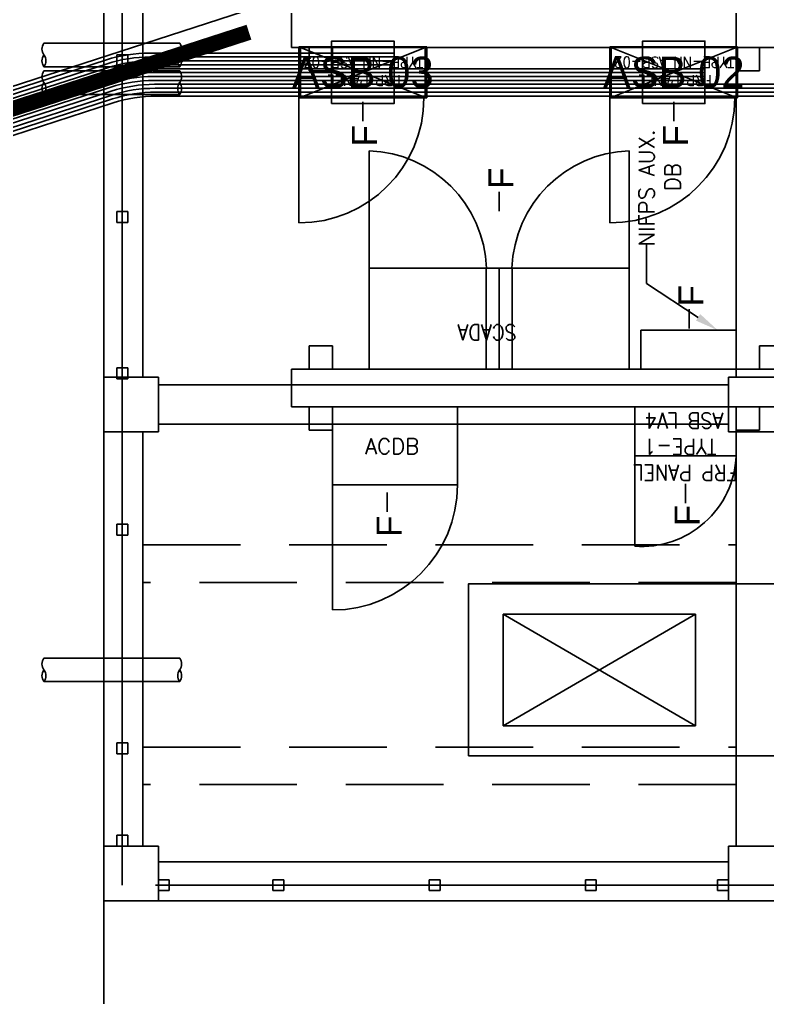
# Model space of a CAD drawing. Header units: metres. Extents: x 532153 to 532639, y 2675299 to 2675642.
# Drawn here: x 532335.31 to 532340.1, y 2675433.73 to 2675439.99 of the extents above; entities that cross this region are included whole.
import ezdxf
from ezdxf.enums import TextEntityAlignment as Align

# ---------------------------------------------------------------- set-up
doc = ezdxf.new("R2010")
doc.units = ezdxf.units.M
for name, pattern in [('DASHED', [0.75, 0.5, -0.25]), ('DASHED2', [0.375, 0.25, -0.125]), ('HIDDEN', [0.375, 0.25, -0.125]), ('PHANTOM', [63.5, 31.75, -6.35, 6.35, -6.35, 6.35, -6.35])]:
    doc.linetypes.add(name, pattern=pattern)
for name, color, linetype in [('1', 5, 'Continuous'), ('Excavation', 7, 'Continuous'), ('IDT', 7, 'Continuous'), ('LT Cable(AG) INV to LT Panel BL-01', 2, 'Continuous')]:
    doc.layers.add(name, color=color, linetype=linetype)
doc.styles.add('Arial', font='arial.ttf')
doc.styles.add('RomanS', font='romans.shx')
doc.styles.get("Standard").update_dxf_attribs({"font": 'Adani Regular.ttf'})
doc.linetypes.add('FOUNDATION LAYOUT$0$FENCELINE1', pattern='A,6.35,-2.54,[133,ltypeshp.shx,S=2.54,R=0,X=-2.54,Y=0],-2.54,25.4', length=36.83)

# ---------------------------------------------------------------- blocks, each defined once
blk = doc.blocks.new('ASB')
at = {"layer": '1', "color": 5}
blk.add_lwpolyline([(-0.2, -0.2), (0.2, -0.2), (0.2, 0.2), (-0.2, 0.2)], close=True, dxfattribs=at)
at = {"layer": '1', "color": 7}
blk.add_attdef('ID', text='', height=0.2, dxfattribs=at).set_placement((0, 0), align=Align.MIDDLE_CENTER)
blk = doc.blocks.new('IDT')
at = {"layer": 'IDT', "color": 8}
for p, q in [((29.552, 18.4101), (29.902, 18.4101)), ((29.902, 18.4101), (29.902, 18.0601)), ((29.902, 18.4101), (33.552, 18.4101)), ((33.552, 18.0601), (33.552, 18.4101)), ((33.552, 18.4101), (33.902, 18.4101)), ((33.902, 18.4101), (33.902, 18.0601)), ((29.902, 18.3453), (29.902, 18.2753)), ((29.972, 18.3453), (29.902, 18.3453)), ((29.972, 18.2753), (29.972, 18.3453)), ((30.7481, 18.3453), (30.7481, 18.2753)), ((30.8181, 18.3453), (30.7481, 18.3453)), ((30.8181, 18.2753), (30.8181, 18.3453)), ((31.7481, 18.3453), (31.7481, 18.2753)), ((31.8181, 18.3453), (31.7481, 18.3453)), ((31.8181, 18.2753), (31.8181, 18.3453)), ((32.7481, 18.3453), (32.7481, 18.2753)), ((32.8181, 18.3453), (32.7481, 18.3453)), ((32.8181, 18.2753), (32.8181, 18.3453)), ((33.482, 18.3453), (33.482, 18.2753)), ((33.552, 18.3453), (33.482, 18.3453)), ((33.552, 18.2753), (33.552, 18.3453)), ((29.902, 18.2753), (29.972, 18.2753)), ((30.7481, 18.2753), (30.8181, 18.2753)), ((31.7481, 18.2753), (31.8181, 18.2753)), ((32.7481, 18.2753), (32.8181, 18.2753)), ((33.482, 18.2753), (33.552, 18.2753)), ((29.902, 18.1601), (33.552, 18.1601)), ((29.902, 18.0601), (29.552, 18.0601)), ((29.852, 15.4101), (29.852, 18.0601)), ((33.902, 18.0601), (33.552, 18.0601)), ((33.652, 15.4101), (33.652, 18.0601)), ((33.7481, 18.0601), (33.7481, 17.9901)), ((33.8181, 18.0601), (33.7481, 18.0601)), ((33.8181, 17.9901), (33.8181, 18.0601)), ((33.902, 15.4101), (33.902, 18.0601)), ((33.7481, 17.9901), (33.8181, 17.9901)), ((33.7481, 17.4703), (33.7481, 17.4003)), ((33.8181, 17.4703), (33.7481, 17.4703)), ((33.8181, 17.4003), (33.8181, 17.4703)), ((33.7481, 17.4003), (33.8181, 17.4003)), ((30.1117, 16.5771), (30.1117, 17.2916)), ((30.1117, 17.2916), (31.3439, 17.2916)), ((31.3439, 16.5771), (30.1117, 17.2916)), ((30.1117, 16.5771), (31.3439, 17.2916)), ((31.3439, 17.2916), (31.3439, 16.5771)), ((31.3439, 16.5771), (30.1117, 16.5771)), ((29.852, 16.4349), (29.852, 15.7954)), ((33.652, 16.1329), (33.652, 16.1329)), ((33.7481, 16.0703), (33.7481, 16.0003)), ((33.8181, 16.0703), (33.7481, 16.0703)), ((33.8181, 16.0003), (33.8181, 16.0703)), ((33.7481, 16.0003), (33.8181, 16.0003)), ((29.552, 15.4101), (29.902, 15.4101)), ((29.702, 15.3997), (29.702, 15.2497)), ((29.852, 15.3997), (29.702, 15.3997)), ((29.852, 15.2497), (29.852, 15.3997)), ((29.902, 15.4101), (29.902, 15.0601)), ((32.4369, 15.3997), (32.4369, 15.2497)), ((32.5869, 15.3997), (32.4369, 15.3997)), ((32.5869, 15.2497), (32.5869, 15.3997)), ((33.552, 15.0601), (33.552, 15.4101)), ((33.552, 15.4101), (33.902, 15.4101)), ((33.902, 15.4101), (33.902, 15.0601)), ((29.902, 15.3601), (33.552, 15.3601)), ((26.802, 15.2497), (32.6992, 15.2497)), ((29.702, 15.2497), (29.852, 15.2497)), ((32.4369, 15.2497), (32.5869, 15.2497)), ((32.6992, 15.2497), (32.6992, 15.0097)), ((29.902, 15.1101), (33.552, 15.1101)), ((29.902, 15.0601), (29.552, 15.0601)), ((29.852, 12.4101), (29.852, 15.0601)), ((33.902, 15.0601), (33.552, 15.0601)), ((33.652, 12.4101), (33.652, 15.0601)), ((33.7481, 15.0703), (33.7481, 15.0003)), ((33.8181, 15.0703), (33.7481, 15.0703)), ((33.8181, 15.0003), (33.8181, 15.0703)), ((33.902, 12.4101), (33.902, 15.0601)), ((32.6992, 15.0097), (26.802, 15.0097)), ((29.702, 15.0097), (29.552, 15.0097)), ((29.702, 14.8597), (29.702, 15.0097)), ((31.2873, 14.3618), (31.2873, 15.0097)), ((31.3698, 14.3618), (31.3698, 15.0097)), ((31.4523, 14.3618), (31.4523, 15.0097)), ((32.4369, 15.0097), (32.4369, 14.8597)), ((32.5869, 15.0097), (32.4369, 15.0097)), ((32.5869, 14.8597), (32.5869, 15.0097)), ((33.7481, 15.0003), (33.8181, 15.0003)), ((29.552, 14.8597), (29.702, 14.8597)), ((32.4369, 14.8597), (32.5869, 14.8597)), ((33.7481, 14.0703), (33.7481, 14.0003)), ((33.8181, 14.0703), (33.7481, 14.0703)), ((33.8181, 14.0003), (33.8181, 14.0703)), ((33.7481, 14.0003), (33.8181, 14.0003)), ((29.843, 13.2732), (30.661, 13.2732)), ((29.843, 12.9462), (29.843, 13.2732)), ((29.852, 12.9497), (29.852, 13.2697)), ((29.852, 13.2697), (30.652, 13.2697)), ((30.652, 13.2697), (29.852, 12.9497)), ((30.652, 12.9497), (29.852, 13.2697)), ((30.652, 13.2697), (30.652, 12.9497)), ((30.661, 13.2732), (30.661, 12.9462)), ((31.8339, 13.2732), (32.6519, 13.2732)), ((31.8339, 12.9462), (31.8339, 13.2732)), ((31.8429, 12.9497), (31.8429, 13.2697)), ((31.8429, 13.2697), (32.6429, 13.2697)), ((31.8429, 12.9497), (32.6429, 13.2697)), ((31.8429, 13.2697), (32.6429, 12.9497)), ((32.6429, 13.2697), (32.6429, 12.9497)), ((32.6519, 13.2732), (32.6519, 12.9462)), ((29.702, 13.0997), (29.702, 12.9497)), ((29.852, 13.0997), (29.702, 13.0997)), ((29.852, 12.9497), (29.852, 13.0997)), ((32.4369, 13.0997), (32.4369, 12.9497)), ((32.5869, 13.0997), (32.4369, 13.0997)), ((32.5869, 12.9497), (32.5869, 13.0997)), ((33.7481, 13.0685), (33.7481, 12.9985)), ((33.8181, 13.0685), (33.7481, 13.0685)), ((33.8181, 12.9985), (33.8181, 13.0685)), ((33.7481, 12.9985), (33.8181, 12.9985)), ((32.6992, 12.9497), (26.802, 12.9497)), ((29.702, 12.9497), (29.852, 12.9497)), ((30.661, 12.9462), (29.843, 12.9462)), ((30.652, 12.9497), (29.852, 12.9497)), ((32.6519, 12.9462), (31.8339, 12.9462)), ((32.6429, 12.9497), (31.8429, 12.9497)), ((32.4369, 12.9497), (32.5869, 12.9497)), ((32.6993, 12.9497), (32.6993, 12.7097))]:
    blk.add_line(p, q, dxfattribs=at)
at = {"layer": 'IDT', "color": 8, "linetype": 'DASHED2', "ltscale": 5}
for p, q in [((32.802, 18.4101), (33.902, 18.4101)), ((33.902, 18.4101), (33.902, 17.3101))]:
    blk.add_line(p, q, dxfattribs=at)
at = {"layer": 'IDT', "color": 8, "linetype": 'PHANTOM', "ltscale": 0.25}
for p, q in [((25.6331, 18.3103), (33.7831, 18.3103)), ((33.7831, 18.3103), (33.7831, 9.1603))]:
    blk.add_line(p, q, dxfattribs=at)
at = {"layer": 'IDT', "color": 8, "linetype": 'HIDDEN', "ltscale": 2.5}
for p, q in [((29.852, 17.6665), (33.652, 17.6665)), ((33.652, 17.4265), (29.852, 17.4265)), ((29.852, 16.3729), (33.652, 16.3729)), ((33.652, 16.1329), (29.852, 16.1329))]:
    blk.add_line(p, q, dxfattribs=at)
at = {"layer": 'IDT', "color": 124}
for p, q in [((34.2845, 17.0079), (33.4155, 17.0079)), ((33.4155, 17.0079), (34.2845, 17.0079)), ((33.4155, 16.8579), (34.2845, 16.8579)), ((34.2845, 16.8579), (33.4155, 16.8579)), ((34.2845, 13.2505), (33.4155, 13.2505)), ((33.4155, 13.2505), (34.2845, 13.2505)), ((33.4155, 13.1005), (34.2845, 13.1005)), ((34.2845, 13.1005), (33.4155, 13.1005)), ((34.2845, 13.0734), (33.4155, 13.0734)), ((33.4155, 13.0734), (34.2845, 13.0734)), ((33.4155, 12.9234), (34.2845, 12.9234)), ((34.2845, 12.9234), (33.4155, 12.9234))]:
    blk.add_line(p, q, dxfattribs=at)
at = {"layer": 'IDT', "color": 8, "linetype": 'DASHED', "ltscale": 5}
for p, q in [((32.4365, 16.5497), (32.4365, 15.7497)), ((30.502, 15.5637), (30.502, 16.1417)), ((32.3927, 15.7497), (31.6365, 15.7497)), ((32.4365, 15.7497), (32.3927, 15.7497)), ((30.5375, 13.6118), (30.5375, 14.3618)), ((32.202, 13.6118), (32.202, 14.3618)), ((30.661, 14.0732), (30.661, 13.2732)), ((32.6519, 14.0732), (32.6519, 13.2732)), ((30.5375, 13.6118), (30.5375, 13.6118)), ((32.202, 13.6118), (32.202, 13.6118)), ((30.6172, 13.2732), (29.861, 13.2732)), ((30.661, 13.2732), (30.6172, 13.2732)), ((32.6081, 13.2732), (31.8519, 13.2732)), ((32.6519, 13.2732), (32.6081, 13.2732))]:
    blk.add_line(p, q, dxfattribs=at)
at = {"layer": 'IDT', "color": 7}
for p, q in [((32.0863, 15.8484), (32.0863, 15.9209)), ((30.177, 15.7932), (30.177, 15.8657)), ((32.0863, 15.7973), (32.0863, 15.8484)), ((30.177, 15.7421), (30.177, 15.7932)), ((31.6365, 15.7486), (32.4369, 15.7497)), ((31.6365, 15.2497), (31.6365, 15.7486)), ((32.4369, 15.7497), (32.4369, 15.2497)), ((29.852, 15.5637), (30.502, 15.5637)), ((29.852, 15.2497), (29.852, 15.5637)), ((30.502, 15.5637), (30.502, 15.2497)), ((30.502, 15.2497), (29.852, 15.2497)), ((32.4369, 15.2497), (31.6365, 15.2497)), ((29.852, 15.0097), (30.462, 15.0097)), ((29.852, 14.7597), (29.852, 15.0097)), ((30.462, 15.0097), (30.462, 14.7597)), ((30.5375, 15.0097), (32.202, 15.0097)), ((30.5375, 14.3618), (30.5375, 15.0097)), ((32.202, 15.0097), (32.202, 14.3618)), ((30.462, 14.7597), (29.852, 14.7597)), ((30.1529, 14.748), (30.1529, 14.6969)), ((30.1529, 14.6969), (30.1529, 14.6243)), ((32.202, 14.3618), (30.5375, 14.3618)), ((31.3698, 13.9969), (31.3698, 13.9457)), ((31.3698, 13.9457), (31.3698, 13.8732)), ((30.252, 13.3493), (30.252, 13.4218)), ((32.2429, 13.3493), (32.2429, 13.4218)), ((30.252, 13.2982), (30.252, 13.3493)), ((32.2429, 13.2982), (32.2429, 13.3493)), ((29.843, 13.2732), (30.661, 13.2732)), ((29.843, 12.9462), (29.843, 13.2732)), ((30.661, 13.2732), (30.661, 12.9462)), ((31.8339, 13.2732), (32.6519, 13.2732)), ((31.8339, 12.9462), (31.8339, 13.2732)), ((32.6519, 13.2732), (32.6519, 12.9462)), ((30.661, 12.9462), (29.843, 12.9462)), ((32.6519, 12.9462), (31.8339, 12.9462))]:
    blk.add_line(p, q, dxfattribs=at)
at = {"layer": 'IDT', "color": 8, "linetype": 'ByBlock', "lineweight": -2, "ltscale": 0.1}
for p, q in [((30.096, 14.6774), (30.426, 14.4611)), ((30.426, 14.4611), (30.426, 14.2072))]:
    blk.add_line(p, q, dxfattribs=at)
at = {"layer": 'IDT', "color": 7, "linetype": 'FOUNDATION LAYOUT$0$FENCELINE1', "ltscale": 0.01}
blk.add_lwpolyline([(33.902, 18.4101), (33.9018, 22.4854), (21.4107, 22.4854)], dxfattribs=at)
at = {"layer": 'IDT', "color": 8}
blk.add_lwpolyline([(31.567, 17.4829), (31.567, 16.3829), (28.767, 16.3829), (28.767, 17.4829)], close=True, dxfattribs=at)
at = {"layer": 'IDT', "color": 124}
for centre, start, end in [((33.4653, 16.9704), 143.02764, 216.97236), ((33.3657, 16.9704), 323.02764, 36.97236), ((34.3344, 16.9704), 143.02764, 216.97236), ((34.2347, 16.9704), 323.02764, 36.97236), ((33.4653, 16.8954), 143.02764, 216.97236), ((34.2347, 16.8954), 323.02764, 36.97236), ((33.4653, 13.213), 143.02764, 216.97236), ((33.3657, 13.213), 323.02764, 36.97236), ((34.3344, 13.213), 143.02764, 216.97236), ((34.2347, 13.213), 323.02764, 36.97236), ((33.4653, 13.138), 143.02764, 216.97236), ((34.2347, 13.138), 323.02764, 36.97236), ((33.4653, 13.0359), 143.02764, 216.97236), ((33.3657, 13.0359), 323.02764, 36.97236), ((34.3344, 13.0359), 143.02764, 216.97236), ((34.2347, 13.0359), 323.02764, 36.97236), ((33.4653, 12.9609), 143.02764, 216.97236), ((34.2347, 12.9609), 323.02764, 36.97236)]:
    blk.add_arc(centre, 0.0624, start, end, dxfattribs=at)
at = {"layer": 'IDT', "color": 8, "linetype": 'DASHED', "ltscale": 5}
for centre, radius, start, end in [((32.4365, 15.7497), 0.8, 90, 180), ((30.4575, 15.5373), 0.606, 85.7856, 177.50336), ((30.512, 14.3876), 0.7761, 271.87815, 358.10123), ((29.6994, 14.7411), 1.4413, 344.74337, 344.78968), ((32.2275, 14.3876), 0.7761, 181.89877, 268.12185), ((30.661, 13.2732), 0.8, 90, 180), ((32.6519, 13.2732), 0.8, 90, 180)]:
    blk.add_arc(centre, radius, start, end, dxfattribs=at)
at = {"layer": 'IDT', "color": 8, "ltscale": 0.1}
blk.add_solid([(30.0823, 14.6565), (29.9705, 14.7597), (30.1097, 14.6983)], dxfattribs=at)
at = {"layer": 'IDT', "color": 7, "style": 'Arial'}
for p in [(31.9951, 16.0827), (30.0858, 16.0139), (30.0617, 14.6072), (31.2786, 13.856), (30.1608, 13.5836), (32.1517, 13.5836)]:
    blk.add_text('F', height=0.16, rotation=270, dxfattribs=at).set_placement(p)
at = {"layer": 'IDT', "color": 7, "style": 'RomanS', "width": 0.9}
for s, height, p in [('FRP PANEL', 0.1, (29.8434, 15.6209)), ('TYPE-1', 0.1, (29.9782, 15.4542)), ('ASB LV4', 0.1, (29.9342, 15.2876)), ('SCADA', 0.1, (31.2586, 14.724)), ('FRP PANEL', 0.07, (30.0088, 13.1269)), ('FRP PANEL', 0.07, (31.9997, 13.1269)), ('TYPE-NN ASB-02', 0.07, (29.8647, 13.0102)), ('TYPE-NN ASB-03', 0.07, (31.8556, 13.0102))]:
    blk.add_text(s, height=height, dxfattribs=at).set_placement(p)
at = {"layer": 'IDT', "color": 7, "ltscale": 0.1, "style": 'RomanS'}
blk.add_text('ACDB', height=0.1, rotation=180, dxfattribs=at).set_placement((32.2286, 15.5521))
at = {"layer": 'IDT', "color": 8, "style": 'RomanS'}
for s, p in [('NIFPS AUX.', (30.376, 14.2243)), (' DB', (30.2093, 13.9386))]:
    blk.add_text(s, height=0.1, rotation=270, dxfattribs=at).set_placement(p)

msp = doc.modelspace()

# ---------------------------------------------------------------- linework, layer by layer
at = {"layer": 'Excavation', "const_width": 0.1}
msp.add_lwpolyline([(532336.7793, 2675439.9061), (532334.8303, 2675439.2751), (532330.7553, 2675439.2751), (532330.7553, 2675418.1903)], dxfattribs=at)
at = {"layer": 'LT Cable(AG) INV to LT Panel BL-01'}
msp.add_lwpolyline([(532338.7253, 2675440.0852), (532337.0283, 2675440.0852, 0.078431), (532336.7511, 2675440.0415), (532334.9437, 2675439.4564, -0.078431), (532334.6665, 2675439.4126), (532331.5178, 2675439.4126, 0.414214), (532330.6178, 2675438.5126), (532330.6178, 2675418.3339, 0.093355), (532330.6795, 2675418.0065), (532330.7811, 2675417.7462, -0.093355), (532330.8428, 2675417.4188), (532330.8428, 2675327.1425, 0.414214), (532331.7428, 2675326.2425), (532603.549, 2675326.2425, 0.414214), (532604.449, 2675327.1425), (532604.449, 2675327.7298)], format="xyb", dxfattribs=at)
at = {"layer": 'LT Cable(AG) INV to LT Panel BL-01', "color": 5}
for points in [[(532337.7084, 2675439.7726), (532336.1438, 2675439.7726, 0.078431), (532335.8666, 2675439.7289), (532334.9477, 2675439.4314, -0.078431), (532334.6705, 2675439.3876), (532331.5428, 2675439.3876, 0.414214), (532330.6428, 2675438.4876), (532330.6428, 2675418.3386, 0.093355), (532330.7045, 2675418.0112), (532330.8061, 2675417.7509, -0.093355), (532330.8678, 2675417.4235), (532330.8678, 2675327.1675, 0.414214), (532331.7678, 2675326.2675), (532538.765, 2675326.2675, 0.414214), (532539.665, 2675327.1675), (532539.665, 2675327.7298)], [(532337.7084, 2675439.7476), (532336.1477, 2675439.7476, 0.078431), (532335.8706, 2675439.7039), (532334.9516, 2675439.4064, -0.078431), (532334.6744, 2675439.3626), (532331.5678, 2675439.3626, 0.414214), (532330.6678, 2675438.4626), (532330.6678, 2675418.3433, 0.093355), (532330.7295, 2675418.0159), (532330.8311, 2675417.7556, -0.093355), (532330.8928, 2675417.4282), (532330.8928, 2675342.1925, 0.414214), (532331.7928, 2675341.2925), (532441.589, 2675341.2925, 0.414214), (532442.489, 2675342.1925), (532442.489, 2675342.7298)], [(532337.7084, 2675439.7226), (532336.1517, 2675439.7226, 0.078431), (532335.8745, 2675439.6789), (532334.9556, 2675439.3814, -0.078431), (532334.6784, 2675439.3376), (532331.5928, 2675439.3376, 0.414214), (532330.6928, 2675438.4376), (532330.6928, 2675418.348, 0.093355), (532330.7545, 2675418.0206), (532330.8561, 2675417.7603, -0.093355), (532330.9178, 2675417.4329), (532330.9178, 2675342.2175, 0.414214), (532331.8178, 2675341.3175), (532344.413, 2675341.3175, 0.414214), (532345.313, 2675342.2175), (532345.313, 2675342.7298)], [(532337.7084, 2675439.6976), (532336.1556, 2675439.6976, 0.078431), (532335.8784, 2675439.6539), (532334.9595, 2675439.3564, -0.078431), (532334.6823, 2675439.3126), (532331.6178, 2675439.3126, 0.414214), (532330.7178, 2675438.4126), (532330.7178, 2675418.3527, 0.093355), (532330.7795, 2675418.0253), (532330.8811, 2675417.765, -0.093355), (532330.9428, 2675417.4376), (532330.9428, 2675364.7425, 0.414214), (532331.8428, 2675363.8425), (532603.549, 2675363.8425, 0.414214), (532604.449, 2675364.7425), (532604.449, 2675365.2298)], [(532339.6993, 2675439.6726), (532336.1596, 2675439.6726, 0.078431), (532335.8824, 2675439.6289), (532334.9635, 2675439.3314, -0.078431), (532334.6863, 2675439.2876), (532331.6428, 2675439.2876, 0.414214), (532330.7428, 2675438.3876), (532330.7428, 2675418.3574, 0.093355), (532330.8045, 2675418.03), (532330.9061, 2675417.7697, -0.093355), (532330.9678, 2675417.4423), (532330.9678, 2675364.7675, 0.414214), (532331.8678, 2675363.8675), (532538.765, 2675363.8675, 0.414214), (532539.665, 2675364.7675), (532539.665, 2675365.2298)], [(532339.6993, 2675439.6476), (532336.1635, 2675439.6476, 0.078431), (532335.8863, 2675439.6039), (532334.9674, 2675439.3064, -0.078431), (532334.6902, 2675439.2626), (532331.6678, 2675439.2626, 0.414214), (532330.7678, 2675438.3626), (532330.7678, 2675418.3622, 0.093355), (532330.8295, 2675418.0347), (532330.9311, 2675417.7744, -0.093355), (532330.9928, 2675417.447), (532330.9928, 2675364.7925, 0.414214), (532331.8928, 2675363.8925), (532441.589, 2675363.8925, 0.414214), (532442.489, 2675364.7925), (532442.489, 2675365.2298)], [(532339.6993, 2675439.6226), (532336.1675, 2675439.6226, 0.078431), (532335.8903, 2675439.5789), (532334.9713, 2675439.2814, -0.078431), (532334.6942, 2675439.2376), (532331.6928, 2675439.2376, 0.414214), (532330.7928, 2675438.3376), (532330.7928, 2675418.3669, 0.093355), (532330.8545, 2675418.0394), (532330.9561, 2675417.7791, -0.093355), (532331.0178, 2675417.4517), (532331.0178, 2675364.8175, 0.414214), (532331.9178, 2675363.9175), (532344.413, 2675363.9175, 0.414214), (532345.313, 2675364.8175), (532345.313, 2675365.2298)], [(532339.6993, 2675439.5976), (532336.1714, 2675439.5976, 0.078431), (532335.8942, 2675439.5539), (532334.9753, 2675439.2564, -0.078431), (532334.6981, 2675439.2126), (532331.7178, 2675439.2126, 0.414214), (532330.8178, 2675438.3126), (532330.8178, 2675418.3716, 0.093355), (532330.8795, 2675418.0442), (532330.9811, 2675417.7839, -0.093355), (532331.0428, 2675417.4564), (532331.0428, 2675402.3425, 0.414214), (532331.9428, 2675401.4425), (532603.549, 2675401.4425, 0.414214), (532604.449, 2675402.3425), (532604.449, 2675402.7298)], [(532341.8563, 2675439.5726), (532336.1754, 2675439.5726, 0.078431), (532335.8982, 2675439.5289), (532334.9792, 2675439.2314, -0.078431), (532334.702, 2675439.1876), (532331.7428, 2675439.1876, 0.414214), (532330.8428, 2675438.2876), (532330.8428, 2675418.3763, 0.093355), (532330.9045, 2675418.0489), (532331.0061, 2675417.7886, -0.093355), (532331.0678, 2675417.4611), (532331.0678, 2675402.3675, 0.414214), (532331.9678, 2675401.4675), (532538.765, 2675401.4675, 0.414214), (532539.665, 2675402.3675), (532539.665, 2675402.7298)], [(532341.8563, 2675439.5476), (532336.1793, 2675439.5476, 0.078431), (532335.9021, 2675439.5039), (532334.9832, 2675439.2064, -0.078431), (532334.706, 2675439.1626), (532331.7678, 2675439.1626, 0.414214), (532330.8678, 2675438.2626), (532330.8678, 2675418.381, 0.093355), (532330.9295, 2675418.0536), (532331.0311, 2675417.7933, -0.093355), (532331.0928, 2675417.4659), (532331.0928, 2675402.3925, 0.414214), (532331.9928, 2675401.4925), (532473.981, 2675401.4925, 0.414214), (532474.881, 2675402.3925), (532474.881, 2675402.7298)], [(532341.8563, 2675439.5226), (532336.1833, 2675439.5226, 0.078431), (532335.9061, 2675439.4789), (532334.9871, 2675439.1814, -0.078431), (532334.7099, 2675439.1376), (532331.7928, 2675439.1376, 0.414214), (532330.8928, 2675438.2376), (532330.8928, 2675418.3857, 0.093355), (532330.9545, 2675418.0583), (532331.0561, 2675417.798, -0.093355), (532331.1178, 2675417.4706), (532331.1178, 2675402.4175, 0.414214), (532332.0178, 2675401.5175), (532409.197, 2675401.5175, 0.414214), (532410.097, 2675402.4175), (532410.097, 2675402.7298)], [(532341.8563, 2675439.4976), (532336.1872, 2675439.4976, 0.078431), (532335.91, 2675439.4539), (532334.9911, 2675439.1564, -0.078431), (532334.7139, 2675439.1126), (532331.8178, 2675439.1126, 0.414214), (532330.9178, 2675438.2126), (532330.9178, 2675418.3904, 0.093355), (532330.9795, 2675418.063), (532331.0811, 2675417.8027, -0.093355), (532331.1428, 2675417.4753), (532331.1428, 2675409.9425, 0.414214), (532332.0428, 2675409.0425), (532344.413, 2675409.0425, 0.414214), (532345.313, 2675409.9425), (532345.313, 2675410.2298)]]:
    msp.add_lwpolyline(points, format="xyb", dxfattribs=at)

# ---------------------------------------------------------------- block references
at = {"layer": '1'}
for p, values in [((532337.5084, 2675439.6492), {'ID': 'ASB 03'}), ((532339.4993, 2675439.6492), {'ID': 'ASB 02'})]:
    msp.add_blockref('ASB', p, dxfattribs=at).add_auto_attribs(values)
at = {"layer": 'IDT', "color": 8, "rotation": 180}
msp.add_blockref('IDT', (532369.7513, 2675452.7589), dxfattribs=at)

doc.saveas('drawing.dxf')
